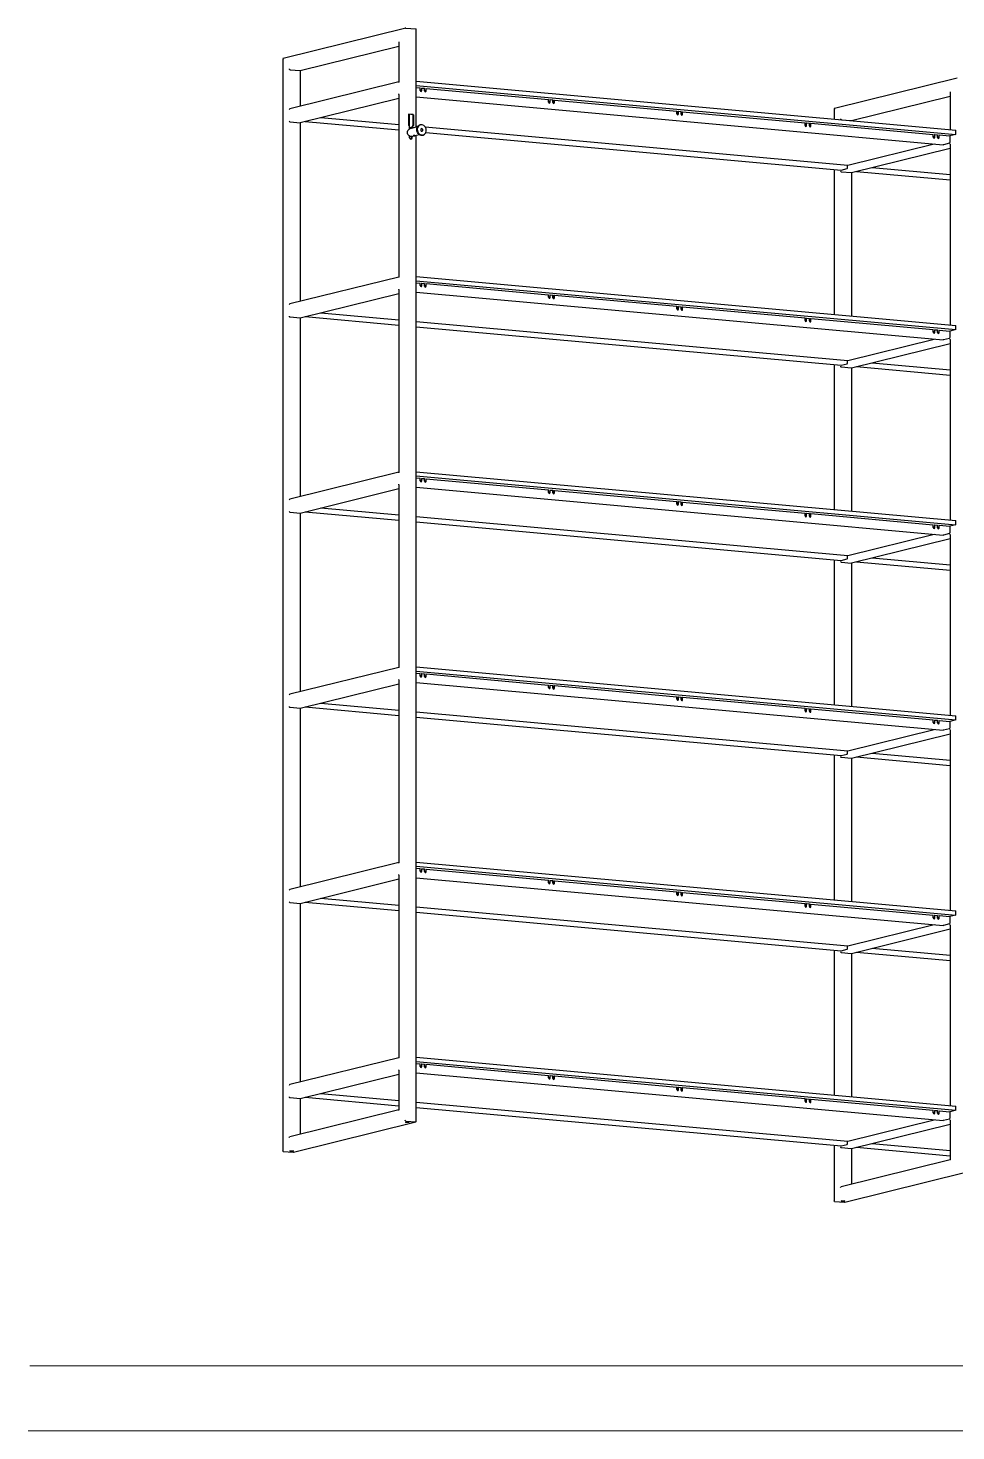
# Model space of a CAD drawing. Header units: inches. Extents: x 20 to 1275, y 6 to 408.
# Drawn here: x 875 to 963.2, y 10 to 143.3 of the extents above; entities that cross this region are included whole.
import ezdxf

# ---------------------------------------------------------------- set-up
doc = ezdxf.new("R2010")
doc.units = ezdxf.units.IN
doc.header["$LTSCALE"] = 12.7
doc.header["$MEASUREMENT"] = 0
for name, color, linetype, lineweight in [('BORDER_FRAME', 7, 'Continuous', 15), ('SKETCHED_GEOMETRY', 7, 'Continuous', 15), ('Visible', 7, 'Continuous', 25)]:
    doc.layers.add(name, color=color, linetype=linetype, lineweight=lineweight)

msp = doc.modelspace()

# ---------------------------------------------------------------- linework, layer by layer
at = {"layer": 'BORDER_FRAME'}
msp.add_line((1275, 10), (875, 10), dxfattribs=at)
at = {"layer": 'SKETCHED_GEOMETRY'}
msp.add_line((1275, 16.17802), (875.16999, 16.17802), dxfattribs=at)
at = {"layer": 'Visible'}
for p, q in [((910.892, 143.25111), (899.24134, 140.37141)), ((910.91156, 143.25284), (911.85251, 143.16757)), ((911.88867, 133.83434), (911.88867, 143.12222)), ((900.8626, 139.21217), (910.22797, 141.52701)), ((910.22797, 141.90224), (910.22797, 138.12298)), ((899.22163, 140.34622), (899.22163, 36.60027)), ((899.90521, 139.29647), (900.84617, 139.21121)), ((900.88232, 135.83332), (900.88232, 139.21704)), ((910.22797, 138.14329), (899.88566, 135.58697)), ((911.88867, 138.19436), (963.16379, 133.54793)), ((911.88867, 137.79887), (963.16379, 133.15244)), ((911.88867, 137.60642), (912.27435, 137.57147)), ((912.27435, 137.32428), (912.27435, 137.57147)), ((912.27435, 137.38339), (912.3852, 137.37335)), ((912.3852, 137.5483), (912.42404, 137.5579)), ((912.3852, 137.5483), (912.3852, 137.30112)), ((912.42404, 137.5579), (912.68067, 137.53465)), ((912.42404, 137.31072), (912.42404, 137.5579)), ((912.68067, 137.28746), (912.68067, 137.53465)), ((912.68067, 137.34657), (912.79152, 137.33653)), ((912.79152, 137.51148), (912.83037, 137.52108)), ((912.79152, 137.51148), (912.79152, 137.2643)), ((912.83037, 137.52108), (924.46399, 136.46687)), ((912.83037, 137.2739), (912.83037, 137.52108)), ((963.28608, 138.50328), (951.63542, 135.62358)), ((900.8626, 134.26848), (910.22797, 136.58332)), ((910.22797, 136.95855), (910.22797, 119.58415)), ((911.88867, 136.70758), (961.97869, 132.16854)), ((924.46399, 136.21969), (924.46399, 136.46687)), ((924.46399, 136.27879), (924.57484, 136.26875)), ((924.57484, 136.4437), (924.61369, 136.45331)), ((924.57484, 136.4437), (924.57484, 136.19652)), ((924.61369, 136.45331), (924.87031, 136.43005)), ((924.61369, 136.20612), (924.61369, 136.45331)), ((924.87031, 136.18287), (924.87031, 136.43005)), ((924.87031, 136.24197), (924.98116, 136.23193)), ((924.98116, 136.40688), (925.02001, 136.41649)), ((924.98116, 136.40688), (924.98116, 136.1597)), ((925.02001, 136.41649), (936.65363, 135.36227)), ((925.02001, 136.1693), (925.02001, 136.41649)), ((953.25668, 134.46434), (962.62205, 136.77918)), ((962.62205, 137.15441), (962.62205, 133.59702)), ((902.83292, 134.75548), (910.22797, 134.08536)), ((911.1468, 135.04972), (911.1468, 134.0465)), ((911.55704, 135.02414), (911.1493, 135.06109)), ((911.59589, 135.03374), (911.16818, 135.0725)), ((911.24393, 133.91519), (911.24393, 135.05251)), ((911.57843, 134.99748), (911.57843, 133.99427)), ((911.61727, 135.00709), (911.61727, 134.00387)), ((936.65363, 135.11509), (936.65363, 135.36227)), ((936.65363, 135.1742), (936.76448, 135.16415)), ((936.76448, 135.33911), (936.80333, 135.34871)), ((936.76448, 135.33911), (936.76448, 135.09192)), ((936.80333, 135.34871), (937.05995, 135.32545)), ((936.80333, 135.10152), (936.80333, 135.34871)), ((937.05995, 135.07827), (937.05995, 135.32545)), ((937.05995, 135.13738), (937.17081, 135.12733)), ((937.17081, 135.30229), (937.20965, 135.31189)), ((937.17081, 135.30229), (937.17081, 135.0551)), ((937.20965, 135.31189), (948.84328, 134.25768)), ((937.20965, 135.06471), (937.20965, 135.31189)), ((951.61571, 135.59839), (951.61571, 134.59439)), ((899.90521, 134.35278), (900.84617, 134.26752)), ((900.88232, 117.29449), (900.88232, 134.27335)), ((901.32985, 134.38397), (910.22797, 133.57764)), ((911.15306, 134.02846), (911.25815, 133.89746)), ((911.26442, 133.67844), (911.26442, 133.87941)), ((911.26442, 133.81474), (911.46081, 133.79694)), ((912.00461, 133.863), (911.29205, 133.68687)), ((911.46081, 133.72859), (911.46081, 133.8485)), ((911.57216, 133.97736), (911.46707, 133.86541)), ((911.49965, 133.73819), (911.49965, 133.8581)), ((911.61101, 133.98696), (911.50592, 133.87501)), ((911.61459, 133.77422), (911.5963, 133.76415)), ((911.88867, 133.93487), (912.04424, 133.92077)), ((912.29795, 134.06426), (912.24616, 134.05146)), ((912.75245, 133.8566), (952.89552, 130.21893)), ((912.80919, 133.34374), (952.26721, 129.76814)), ((948.84328, 134.01049), (948.84328, 134.25768)), ((948.84328, 134.0696), (948.95413, 134.05955)), ((948.95413, 134.23451), (948.99297, 134.24411)), ((948.95413, 134.23451), (948.95413, 133.98733)), ((948.99297, 133.99693), (948.99297, 134.24411)), ((948.99297, 134.24411), (949.2496, 134.22086)), ((949.2496, 133.97367), (949.2496, 134.22086)), ((949.2496, 134.03278), (949.36045, 134.02273)), ((949.36045, 134.19769), (949.39929, 134.20729)), ((949.36045, 134.19769), (949.36045, 133.95051)), ((949.39929, 134.20729), (961.03292, 133.15308)), ((949.39929, 133.96011), (949.39929, 134.20729)), ((952.29929, 134.54864), (953.24025, 134.46338)), ((953.2764, 134.4439), (953.2764, 134.46921)), ((963.16379, 133.15244), (963.16379, 133.54793)), ((911.26442, 132.83912), (911.26442, 132.98854)), ((911.26496, 132.82595), (911.46081, 132.8082)), ((911.26744, 132.80823), (911.45983, 132.79079)), ((911.46081, 132.8082), (911.46081, 132.95627)), ((911.47202, 132.95879), (911.70448, 133.01624)), ((911.49965, 132.8178), (911.49965, 132.96562)), ((911.5963, 133.03514), (911.61459, 133.02507)), ((911.64341, 133.03272), (911.64221, 133.02408)), ((911.64221, 133.02408), (911.6916, 133.01961)), ((911.69401, 133.03688), (911.64341, 133.03272)), ((911.6916, 133.03669), (911.6916, 133.01961)), ((911.6916, 133.01961), (911.74219, 133.02377)), ((911.74339, 133.03241), (911.69401, 133.03688)), ((911.73553, 133.03943), (911.74279, 133.03879)), ((911.74219, 133.03252), (911.74219, 133.02377)), ((911.74219, 133.02377), (911.74339, 133.03241)), ((911.77102, 133.02507), (911.7893, 133.03514)), ((911.79256, 133.03801), (912.18457, 133.13491)), ((911.88867, 39.37627), (911.88867, 133.06177)), ((912.48611, 133.08068), (912.5379, 133.09348)), ((952.89552, 130.21893), (961.10392, 132.2478)), ((961.03292, 132.9059), (961.03292, 133.15308)), ((961.03292, 132.965), (961.14377, 132.95496)), ((961.14377, 133.12991), (961.18262, 133.13952)), ((961.14377, 133.12991), (961.14377, 132.88273)), ((961.18262, 133.13952), (961.43924, 133.11626)), ((961.18262, 132.89233), (961.18262, 133.13952)), ((961.43924, 132.86908), (961.43924, 133.11626)), ((961.43924, 132.92818), (961.55009, 132.91814)), ((961.55009, 133.09309), (961.58894, 133.1027)), ((961.55009, 133.09309), (961.55009, 132.84591)), ((961.58894, 133.1027), (962.59405, 133.01161)), ((961.58894, 132.85551), (961.58894, 133.1027)), ((962.5552, 132.3099), (961.98546, 132.16907)), ((963.16379, 133.15244), (962.59405, 133.01161)), ((962.59405, 133.01161), (962.59405, 132.39365)), ((962.62205, 132.21072), (962.62205, 115.05819)), ((953.25668, 129.52065), (962.62205, 131.83549)), ((951.61571, 129.82718), (951.61571, 116.05556)), ((952.27398, 129.76868), (952.84372, 129.9095)), ((952.29929, 129.60496), (953.24025, 129.51969)), ((952.88257, 129.99326), (952.88257, 130.2201)), ((953.2764, 115.90508), (953.2764, 129.52552)), ((953.72393, 129.63614), (962.62205, 128.82981)), ((955.227, 130.00765), (962.62205, 129.33753)), ((910.22797, 119.60446), (899.88566, 117.04815)), ((911.88867, 119.65554), (963.16379, 115.0091)), ((911.88867, 119.26004), (963.16379, 114.61361)), ((911.88867, 119.06759), (912.27435, 119.03264)), ((912.27435, 118.78545), (912.27435, 119.03264)), ((912.27435, 118.84456), (912.3852, 118.83452)), ((912.3852, 119.00947), (912.42404, 119.01907)), ((912.3852, 119.00947), (912.3852, 118.76229)), ((912.42404, 119.01907), (912.68067, 118.99582)), ((912.42404, 118.77189), (912.42404, 119.01907)), ((912.68067, 118.74863), (912.68067, 118.99582)), ((912.68067, 118.80774), (912.79152, 118.7977)), ((912.79152, 118.97265), (912.83037, 118.98225)), ((912.79152, 118.97265), (912.79152, 118.72547)), ((912.83037, 118.98225), (924.46399, 117.92804)), ((912.83037, 118.73507), (912.83037, 118.98225)), ((900.8626, 115.72965), (910.22797, 118.04449)), ((910.22797, 118.41972), (910.22797, 101.04532)), ((911.88867, 118.16875), (961.97869, 113.62971)), ((924.46399, 117.68086), (924.46399, 117.92804)), ((924.46399, 117.73996), (924.57484, 117.72992)), ((924.57484, 117.90488), (924.61369, 117.91448)), ((924.57484, 117.90488), (924.57484, 117.65769)), ((924.61369, 117.91448), (924.87031, 117.89122)), ((924.61369, 117.66729), (924.61369, 117.91448)), ((924.87031, 117.64404), (924.87031, 117.89122)), ((924.87031, 117.70314), (924.98116, 117.6931)), ((924.98116, 117.86806), (925.02001, 117.87766)), ((924.98116, 117.86806), (924.98116, 117.62087)), ((925.02001, 117.87766), (936.65363, 116.82345)), ((925.02001, 117.63047), (925.02001, 117.87766)), ((902.83292, 116.21665), (910.22797, 115.54653)), ((936.65363, 116.57626), (936.65363, 116.82345)), ((936.65363, 116.63537), (936.76448, 116.62532)), ((936.76448, 116.80028), (936.80333, 116.80988)), ((936.76448, 116.80028), (936.76448, 116.55309)), ((936.80333, 116.80988), (937.05995, 116.78663)), ((936.80333, 116.5627), (936.80333, 116.80988)), ((937.05995, 116.53944), (937.05995, 116.78663)), ((937.05995, 116.59855), (937.17081, 116.5885)), ((937.17081, 116.76346), (937.20965, 116.77306)), ((937.17081, 116.76346), (937.17081, 116.51627)), ((937.20965, 116.77306), (948.84328, 115.71885)), ((937.20965, 116.52588), (937.20965, 116.77306)), ((899.90521, 115.81396), (900.84617, 115.72869)), ((900.88232, 98.75566), (900.88232, 115.73452)), ((901.32985, 115.84514), (910.22797, 115.03881)), ((911.88867, 115.39604), (952.89552, 111.6801)), ((911.88867, 114.88832), (952.26721, 111.22931)), ((948.84328, 115.47166), (948.84328, 115.71885)), ((948.84328, 115.53077), (948.95413, 115.52073)), ((948.95413, 115.69568), (948.99297, 115.70528)), ((948.95413, 115.69568), (948.95413, 115.4485)), ((948.99297, 115.4581), (948.99297, 115.70528)), ((948.99297, 115.70528), (949.2496, 115.68203)), ((949.2496, 115.43484), (949.2496, 115.68203)), ((949.2496, 115.49395), (949.36045, 115.48391)), ((949.36045, 115.65886), (949.39929, 115.66846)), ((949.36045, 115.65886), (949.36045, 115.41168)), ((949.39929, 115.66846), (961.03292, 114.61425)), ((949.39929, 115.42128), (949.39929, 115.66846)), ((961.03292, 114.36707), (961.03292, 114.61425)), ((961.14377, 114.59108), (961.18262, 114.60069)), ((961.18262, 114.60069), (961.43924, 114.57743)), ((961.18262, 114.3535), (961.18262, 114.60069)), ((963.16379, 114.61361), (962.59405, 114.47279)), ((963.16379, 114.61361), (963.16379, 115.0091)), ((952.89552, 111.6801), (961.10392, 113.70898)), ((953.25668, 110.98182), (962.62205, 113.29666)), ((961.03292, 114.42617), (961.14377, 114.41613)), ((961.14377, 114.59108), (961.14377, 114.3439)), ((961.43924, 114.33025), (961.43924, 114.57743)), ((961.43924, 114.38935), (961.55009, 114.37931)), ((961.55009, 114.55426), (961.58894, 114.56387)), ((961.55009, 114.55426), (961.55009, 114.30708)), ((961.58894, 114.56387), (962.59405, 114.47279)), ((961.58894, 114.31668), (961.58894, 114.56387)), ((962.5552, 113.77107), (961.98546, 113.63024)), ((962.59405, 114.47279), (962.59405, 113.85482)), ((962.62205, 113.67189), (962.62205, 96.51936)), ((951.61571, 111.28835), (951.61571, 97.51673)), ((952.27398, 111.22985), (952.84372, 111.37068)), ((952.29929, 111.06613), (953.24025, 110.98086)), ((952.88257, 111.45443), (952.88257, 111.68127)), ((953.2764, 97.36625), (953.2764, 110.98669)), ((953.72393, 111.09731), (962.62205, 110.29098)), ((955.227, 111.46882), (962.62205, 110.7987)), ((910.22797, 101.06563), (899.88566, 98.50932)), ((911.88867, 101.11671), (963.16379, 96.47027)), ((911.88867, 100.72121), (963.16379, 96.07478)), ((911.88867, 100.52876), (912.27435, 100.49381)), ((912.27435, 100.24663), (912.27435, 100.49381)), ((912.27435, 100.30573), (912.3852, 100.29569)), ((912.3852, 100.47064), (912.42404, 100.48024)), ((912.3852, 100.47064), (912.3852, 100.22346)), ((912.42404, 100.48024), (912.68067, 100.45699)), ((912.42404, 100.23306), (912.42404, 100.48024)), ((912.68067, 100.20981), (912.68067, 100.45699)), ((912.68067, 100.26891), (912.79152, 100.25887)), ((912.79152, 100.43382), (912.83037, 100.44342)), ((912.79152, 100.43382), (912.79152, 100.18664)), ((912.83037, 100.44342), (924.46399, 99.38921)), ((912.83037, 100.19624), (912.83037, 100.44342)), ((900.8626, 97.19082), (910.22797, 99.50566)), ((910.22797, 99.88089), (910.22797, 82.50649)), ((911.88867, 99.62992), (961.97869, 95.09088)), ((924.46399, 99.14203), (924.46399, 99.38921)), ((924.46399, 99.20114), (924.57484, 99.19109)), ((924.57484, 99.36605), (924.61369, 99.37565)), ((924.57484, 99.36605), (924.57484, 99.11886)), ((924.61369, 99.37565), (924.87031, 99.35239)), ((924.61369, 99.12846), (924.61369, 99.37565)), ((924.87031, 99.10521), (924.87031, 99.35239)), ((924.87031, 99.16432), (924.98116, 99.15427)), ((924.98116, 99.32923), (925.02001, 99.33883)), ((924.98116, 99.32923), (924.98116, 99.08204)), ((925.02001, 99.33883), (936.65363, 98.28462)), ((925.02001, 99.09164), (925.02001, 99.33883)), ((901.32985, 97.30631), (910.22797, 96.49998)), ((902.83292, 97.67782), (910.22797, 97.0077)), ((936.65363, 98.03743), (936.65363, 98.28462)), ((936.65363, 98.09654), (936.76448, 98.08649)), ((936.76448, 98.26145), (936.80333, 98.27105)), ((936.76448, 98.26145), (936.76448, 98.01426)), ((936.80333, 98.27105), (937.05995, 98.2478)), ((936.80333, 98.02387), (936.80333, 98.27105)), ((937.05995, 98.00061), (937.05995, 98.2478)), ((937.05995, 98.05972), (937.17081, 98.04967)), ((937.17081, 98.22463), (937.20965, 98.23423)), ((937.17081, 98.22463), (937.17081, 97.97744)), ((937.20965, 98.23423), (948.84328, 97.18002)), ((937.20965, 97.98705), (937.20965, 98.23423)), ((899.90521, 97.27513), (900.84617, 97.18986)), ((900.88232, 80.21683), (900.88232, 97.19569)), ((911.88867, 96.85721), (952.89552, 93.14127)), ((911.88867, 96.34949), (952.26721, 92.69048)), ((948.84328, 96.93283), (948.84328, 97.18002)), ((948.84328, 96.99194), (948.95413, 96.9819)), ((948.95413, 97.15685), (948.99297, 97.16645)), ((948.95413, 97.15685), (948.95413, 96.90967)), ((948.99297, 96.91927), (948.99297, 97.16645)), ((948.99297, 97.16645), (949.2496, 97.1432)), ((949.2496, 96.89601), (949.2496, 97.1432)), ((949.2496, 96.95512), (949.36045, 96.94508)), ((949.36045, 97.12003), (949.39929, 97.12963)), ((949.36045, 97.12003), (949.36045, 96.87285)), ((949.39929, 97.12963), (961.03292, 96.07542)), ((949.39929, 96.88245), (949.39929, 97.12963)), ((961.03292, 95.82824), (961.03292, 96.07542)), ((961.14377, 96.05225), (961.18262, 96.06186)), ((961.14377, 96.05225), (961.14377, 95.80507)), ((961.18262, 96.06186), (961.43924, 96.0386)), ((961.18262, 95.81467), (961.18262, 96.06186)), ((961.43924, 95.79142), (961.43924, 96.0386)), ((961.55009, 96.01544), (961.58894, 96.02504)), ((961.55009, 96.01544), (961.55009, 95.76825)), ((961.58894, 96.02504), (962.59405, 95.93396)), ((961.58894, 95.77785), (961.58894, 96.02504)), ((963.16379, 96.07478), (962.59405, 95.93396)), ((963.16379, 96.07478), (963.16379, 96.47027)), ((952.89552, 93.14127), (961.10392, 95.17015)), ((953.25668, 92.44299), (962.62205, 94.75783)), ((961.03292, 95.88734), (961.14377, 95.8773)), ((961.43924, 95.85052), (961.55009, 95.84048)), ((962.5552, 95.23224), (961.98546, 95.09141)), ((962.59405, 95.93396), (962.59405, 95.31599)), ((962.62205, 95.13306), (962.62205, 77.98054)), ((951.61571, 92.74952), (951.61571, 78.9779)), ((952.27398, 92.69102), (952.84372, 92.83185)), ((952.29929, 92.5273), (953.24025, 92.44203)), ((952.88257, 92.9156), (952.88257, 93.14244)), ((953.2764, 78.82742), (953.2764, 92.44786)), ((953.72393, 92.55848), (962.62205, 91.75215)), ((955.227, 92.93), (962.62205, 92.25987)), ((910.22797, 82.5268), (899.88566, 79.97049)), ((910.22797, 81.34206), (910.22797, 63.96766)), ((911.88867, 82.57788), (963.16379, 77.93144)), ((911.88867, 82.18238), (963.16379, 77.53595)), ((911.88867, 81.98993), (912.27435, 81.95498)), ((912.27435, 81.7078), (912.27435, 81.95498)), ((912.27435, 81.7669), (912.3852, 81.75686)), ((912.3852, 81.93181), (912.42404, 81.94141)), ((912.3852, 81.93181), (912.3852, 81.68463)), ((912.42404, 81.94141), (912.68067, 81.91816)), ((912.42404, 81.69423), (912.42404, 81.94141)), ((912.68067, 81.67098), (912.68067, 81.91816)), ((912.68067, 81.73008), (912.79152, 81.72004)), ((912.79152, 81.89499), (912.83037, 81.9046)), ((912.79152, 81.89499), (912.79152, 81.64781)), ((912.83037, 81.9046), (924.46399, 80.85038)), ((912.83037, 81.65741), (912.83037, 81.9046)), ((900.8626, 78.65199), (910.22797, 80.96683)), ((911.88867, 81.09109), (961.97869, 76.55205)), ((924.46399, 80.6032), (924.46399, 80.85038)), ((924.46399, 80.66231), (924.57484, 80.65226)), ((924.57484, 80.82722), (924.61369, 80.83682)), ((924.57484, 80.82722), (924.57484, 80.58003)), ((924.61369, 80.83682), (924.87031, 80.81356)), ((924.61369, 80.58963), (924.61369, 80.83682)), ((924.87031, 80.56638), (924.87031, 80.81356)), ((924.87031, 80.62549), (924.98116, 80.61544)), ((924.98116, 80.7904), (925.02001, 80.8)), ((924.98116, 80.7904), (924.98116, 80.54321)), ((925.02001, 80.8), (936.65363, 79.74579)), ((925.02001, 80.55281), (925.02001, 80.8)), ((899.90521, 78.7363), (900.84617, 78.65103)), ((900.88232, 61.678), (900.88232, 78.65686)), ((901.32985, 78.76748), (910.22797, 77.96115)), ((902.83292, 79.139), (910.22797, 78.46887)), ((936.65363, 79.4986), (936.65363, 79.74579)), ((936.65363, 79.55771), (936.76448, 79.54766)), ((936.76448, 79.72262), (936.80333, 79.73222)), ((936.76448, 79.72262), (936.76448, 79.47544)), ((936.80333, 79.73222), (937.05995, 79.70897)), ((936.80333, 79.48504), (936.80333, 79.73222)), ((937.05995, 79.46178), (937.05995, 79.70897)), ((937.05995, 79.52089), (937.17081, 79.51084)), ((937.17081, 79.6858), (937.20965, 79.6954)), ((937.17081, 79.6858), (937.17081, 79.43862)), ((937.20965, 79.6954), (948.84328, 78.64119)), ((937.20965, 79.44822), (937.20965, 79.6954)), ((948.84328, 78.394), (948.84328, 78.64119)), ((948.95413, 78.61802), (948.99297, 78.62762)), ((948.99297, 78.38044), (948.99297, 78.62762)), ((948.99297, 78.62762), (949.2496, 78.60437)), ((911.88867, 78.31838), (952.89552, 74.60244)), ((911.88867, 77.81066), (952.26721, 74.15165)), ((948.84328, 78.45311), (948.95413, 78.44307)), ((948.95413, 78.61802), (948.95413, 78.37084)), ((949.2496, 78.35719), (949.2496, 78.60437)), ((949.2496, 78.41629), (949.36045, 78.40625)), ((949.36045, 78.5812), (949.39929, 78.5908)), ((949.36045, 78.5812), (949.36045, 78.33402)), ((949.39929, 78.5908), (961.03292, 77.53659)), ((949.39929, 78.34362), (949.39929, 78.5908)), ((961.03292, 77.28941), (961.03292, 77.53659)), ((961.03292, 77.34851), (961.14377, 77.33847)), ((961.14377, 77.51343), (961.18262, 77.52303)), ((961.14377, 77.51343), (961.14377, 77.26624)), ((961.18262, 77.52303), (961.43924, 77.49977)), ((961.18262, 77.27584), (961.18262, 77.52303)), ((961.43924, 77.25259), (961.43924, 77.49977)), ((961.43924, 77.31169), (961.55009, 77.30165)), ((961.55009, 77.47661), (961.58894, 77.48621)), ((961.55009, 77.47661), (961.55009, 77.22942)), ((961.58894, 77.48621), (962.59405, 77.39513)), ((961.58894, 77.23902), (961.58894, 77.48621)), ((963.16379, 77.53595), (962.59405, 77.39513)), ((962.59405, 77.39513), (962.59405, 76.77717)), ((963.16379, 77.53595), (963.16379, 77.93144)), ((952.89552, 74.60244), (961.10392, 76.63132)), ((953.25668, 73.90416), (962.62205, 76.219)), ((962.5552, 76.69341), (961.98546, 76.55259)), ((962.62205, 76.59423), (962.62205, 59.44171)), ((951.61571, 74.21069), (951.61571, 60.43908)), ((952.27398, 74.15219), (952.84372, 74.29302)), ((952.29929, 73.98847), (953.24025, 73.9032)), ((952.88257, 74.37677), (952.88257, 74.60361)), ((953.2764, 60.28859), (953.2764, 73.90903)), ((953.72393, 74.01965), (962.62205, 73.21332)), ((955.227, 74.39117), (962.62205, 73.72104)), ((910.22797, 63.98797), (899.88566, 61.43166)), ((911.88867, 64.03905), (963.16379, 59.39262)), ((910.22797, 62.80323), (910.22797, 45.42883)), ((911.88867, 63.64355), (963.16379, 58.99712)), ((911.88867, 63.4511), (912.27435, 63.41615)), ((912.27435, 63.16897), (912.27435, 63.41615)), ((912.27435, 63.22807), (912.3852, 63.21803)), ((912.3852, 63.39298), (912.42404, 63.40259)), ((912.3852, 63.39298), (912.3852, 63.1458)), ((912.42404, 63.40259), (912.68067, 63.37933)), ((912.42404, 63.1554), (912.42404, 63.40259)), ((912.68067, 63.13215), (912.68067, 63.37933)), ((912.68067, 63.19125), (912.79152, 63.18121)), ((912.79152, 63.35616), (912.83037, 63.36577)), ((912.79152, 63.35616), (912.79152, 63.10898)), ((912.83037, 63.36577), (924.46399, 62.31155)), ((912.83037, 63.11858), (912.83037, 63.36577)), ((900.8626, 60.11316), (910.22797, 62.428)), ((911.88867, 62.55226), (961.97869, 58.01322)), ((924.46399, 62.06437), (924.46399, 62.31155)), ((924.46399, 62.12348), (924.57484, 62.11343)), ((924.57484, 62.28839), (924.61369, 62.29799)), ((924.57484, 62.28839), (924.57484, 62.0412)), ((924.61369, 62.29799), (924.87031, 62.27473)), ((924.61369, 62.0508), (924.61369, 62.29799)), ((924.87031, 62.02755), (924.87031, 62.27473)), ((924.87031, 62.08666), (924.98116, 62.07661)), ((924.98116, 62.25157), (925.02001, 62.26117)), ((924.98116, 62.25157), (924.98116, 62.00438)), ((925.02001, 62.26117), (936.65363, 61.20696)), ((925.02001, 62.01398), (925.02001, 62.26117)), ((899.90521, 60.19747), (900.84617, 60.1122)), ((900.88232, 43.13917), (900.88232, 60.11803)), ((901.32985, 60.22865), (910.22797, 59.42232)), ((902.83292, 60.60017), (910.22797, 59.93004)), ((936.65363, 60.95977), (936.65363, 61.20696)), ((936.65363, 61.01888), (936.76448, 61.00883)), ((936.76448, 61.18379), (936.80333, 61.19339)), ((936.76448, 61.18379), (936.76448, 60.93661)), ((936.80333, 61.19339), (937.05995, 61.17014)), ((936.80333, 60.94621), (936.80333, 61.19339)), ((937.05995, 60.92295), (937.05995, 61.17014)), ((937.05995, 60.98206), (937.17081, 60.97201)), ((937.17081, 61.14697), (937.20965, 61.15657)), ((937.17081, 61.14697), (937.17081, 60.89979)), ((937.20965, 61.15657), (948.84328, 60.10236)), ((937.20965, 60.90939), (937.20965, 61.15657)), ((948.84328, 59.85518), (948.84328, 60.10236)), ((948.95413, 60.07919), (948.99297, 60.08879)), ((948.95413, 60.07919), (948.95413, 59.83201)), ((948.99297, 59.84161), (948.99297, 60.08879)), ((948.99297, 60.08879), (949.2496, 60.06554)), ((949.2496, 59.81836), (949.2496, 60.06554)), ((949.36045, 60.04237), (949.39929, 60.05197)), ((949.36045, 60.04237), (949.36045, 59.79519)), ((949.39929, 60.05197), (961.03292, 58.99776)), ((949.39929, 59.80479), (949.39929, 60.05197)), ((911.88867, 59.77956), (952.89552, 56.06361)), ((911.88867, 59.27183), (952.26721, 55.61283)), ((948.84328, 59.91428), (948.95413, 59.90424)), ((949.2496, 59.87746), (949.36045, 59.86742)), ((961.03292, 58.75058), (961.03292, 58.99776)), ((961.03292, 58.80969), (961.14377, 58.79964)), ((961.14377, 58.9746), (961.18262, 58.9842)), ((961.14377, 58.9746), (961.14377, 58.72741)), ((961.18262, 58.9842), (961.43924, 58.96094)), ((961.18262, 58.73701), (961.18262, 58.9842)), ((961.43924, 58.71376), (961.43924, 58.96094)), ((961.43924, 58.77287), (961.55009, 58.76282)), ((961.55009, 58.93778), (961.58894, 58.94738)), ((961.55009, 58.93778), (961.55009, 58.69059)), ((961.58894, 58.94738), (962.59405, 58.8563)), ((961.58894, 58.70019), (961.58894, 58.94738)), ((963.16379, 58.99712), (962.59405, 58.8563)), ((962.59405, 58.8563), (962.59405, 58.23834)), ((963.16379, 58.99712), (963.16379, 59.39262)), ((952.89552, 56.06361), (961.10392, 58.09249)), ((953.25668, 55.36533), (962.62205, 57.68017)), ((962.5552, 58.15458), (961.98546, 58.01376)), ((962.62205, 58.0554), (962.62205, 40.90288)), ((952.88257, 55.83794), (952.88257, 56.06478)), ((951.61571, 55.67186), (951.61571, 41.90025)), ((952.27398, 55.61336), (952.84372, 55.75419)), ((952.29929, 55.44964), (953.24025, 55.36437)), ((953.2764, 41.74976), (953.2764, 55.37021)), ((953.72393, 55.48082), (962.62205, 54.67449)), ((955.227, 55.85234), (962.62205, 55.18221)), ((910.22797, 45.44914), (899.88566, 42.89283)), ((911.88867, 45.50022), (963.16379, 40.85379)), ((910.22797, 44.2644), (910.22797, 40.48514)), ((911.88867, 45.10472), (963.16379, 40.45829)), ((911.88867, 44.91227), (912.27435, 44.87732)), ((911.88867, 44.01343), (961.97869, 39.47439)), ((912.27435, 44.63014), (912.27435, 44.87732)), ((912.27435, 44.68924), (912.3852, 44.6792)), ((912.3852, 44.85415), (912.42404, 44.86376)), ((912.3852, 44.85415), (912.3852, 44.60697)), ((912.42404, 44.86376), (912.68067, 44.8405)), ((912.42404, 44.61657), (912.42404, 44.86376)), ((912.68067, 44.59332), (912.68067, 44.8405)), ((912.68067, 44.65242), (912.79152, 44.64238)), ((912.79152, 44.81733), (912.83037, 44.82694)), ((912.79152, 44.81733), (912.79152, 44.57015)), ((912.83037, 44.82694), (924.46399, 43.77272)), ((912.83037, 44.57975), (912.83037, 44.82694)), ((900.8626, 41.57433), (910.22797, 43.88917)), ((924.46399, 43.52554), (924.46399, 43.77272)), ((924.46399, 43.58465), (924.57484, 43.5746)), ((924.57484, 43.74956), (924.61369, 43.75916)), ((924.57484, 43.74956), (924.57484, 43.50237)), ((924.61369, 43.75916), (924.87031, 43.7359)), ((924.61369, 43.51197), (924.61369, 43.75916)), ((924.87031, 43.48872), (924.87031, 43.7359)), ((924.87031, 43.54783), (924.98116, 43.53778)), ((924.98116, 43.71274), (925.02001, 43.72234)), ((924.98116, 43.71274), (924.98116, 43.46555)), ((925.02001, 43.72234), (936.65363, 42.66813)), ((925.02001, 43.47515), (925.02001, 43.72234)), ((936.65363, 42.42094), (936.65363, 42.66813)), ((936.76448, 42.64496), (936.80333, 42.65456)), ((936.76448, 42.64496), (936.76448, 42.39778)), ((936.80333, 42.65456), (937.05995, 42.63131)), ((936.80333, 42.40738), (936.80333, 42.65456)), ((899.90521, 41.65864), (900.84617, 41.57337)), ((900.88232, 38.19549), (900.88232, 41.57921)), ((901.32985, 41.68982), (910.22797, 40.88349)), ((902.83292, 42.06134), (910.22797, 41.39121)), ((936.65363, 42.48005), (936.76448, 42.47)), ((937.05995, 42.38412), (937.05995, 42.63131)), ((937.05995, 42.44323), (937.17081, 42.43318)), ((937.17081, 42.60814), (937.20965, 42.61774)), ((937.17081, 42.60814), (937.17081, 42.36096)), ((937.20965, 42.61774), (948.84328, 41.56353)), ((937.20965, 42.37056), (937.20965, 42.61774)), ((948.84328, 41.31635), (948.84328, 41.56353)), ((948.84328, 41.37545), (948.95413, 41.36541)), ((948.95413, 41.54036), (948.99297, 41.54997)), ((948.95413, 41.54036), (948.95413, 41.29318)), ((948.99297, 41.30278), (948.99297, 41.54997)), ((948.99297, 41.54997), (949.2496, 41.52671)), ((949.2496, 41.27953), (949.2496, 41.52671)), ((949.2496, 41.33863), (949.36045, 41.32859)), ((949.36045, 41.50354), (949.39929, 41.51315)), ((949.36045, 41.50354), (949.36045, 41.25636)), ((949.39929, 41.51315), (961.03292, 40.45893)), ((949.39929, 41.26596), (949.39929, 41.51315)), ((910.22797, 40.50546), (899.88566, 37.94914)), ((911.88867, 41.24073), (952.89552, 37.52478)), ((911.88867, 40.73301), (952.26721, 37.074)), ((961.03292, 40.21175), (961.03292, 40.45893)), ((961.03292, 40.27086), (961.14377, 40.26081)), ((961.14377, 40.43577), (961.18262, 40.44537)), ((961.14377, 40.43577), (961.14377, 40.18858)), ((961.18262, 40.44537), (961.43924, 40.42211)), ((961.18262, 40.19818), (961.18262, 40.44537)), ((961.43924, 40.17493), (961.43924, 40.42211)), ((961.43924, 40.23404), (961.55009, 40.22399)), ((961.55009, 40.39895), (961.58894, 40.40855)), ((961.55009, 40.39895), (961.55009, 40.15176)), ((961.58894, 40.40855), (962.59405, 40.31747)), ((961.58894, 40.16136), (961.58894, 40.40855)), ((963.16379, 40.45829), (962.59405, 40.31747)), ((962.59405, 40.31747), (962.59405, 39.69951)), ((963.16379, 40.45829), (963.16379, 40.85379)), ((900.21829, 36.47139), (911.86895, 39.35109)), ((910.91156, 39.43539), (911.85251, 39.35013)), ((952.89552, 37.52478), (961.10392, 39.55366)), ((953.25668, 36.8265), (962.62205, 39.14135)), ((962.5552, 39.61575), (961.98546, 39.47493)), ((962.62205, 39.51658), (962.62205, 35.73732)), ((952.88257, 37.29911), (952.88257, 37.52595)), ((955.227, 37.31351), (962.62205, 36.64339)), ((899.25778, 36.55492), (900.19874, 36.46966)), ((951.61571, 37.13303), (951.61571, 31.85244)), ((952.27398, 37.07453), (952.84372, 37.21536)), ((952.29929, 36.91081), (953.24025, 36.82554)), ((953.2764, 33.44766), (953.2764, 36.83138)), ((953.72393, 36.94199), (962.62205, 36.13566)), ((962.62205, 35.75763), (952.27974, 33.20131)), ((952.61237, 31.72356), (964.26303, 34.60326)), ((951.65186, 31.80709), (952.59282, 31.72183))]:
    msp.add_line(p, q, dxfattribs=at)
for centre, major_axis, ratio, start_param, end_param in [((910.87271, 143.16908), (0.05946, 0.07595), 0.601800076, 6.654198491, 8.224994817), ((911.81367, 143.08382), (0.05946, 0.07595), 0.601800076, 5.62784974, 6.654198491), ((910.30297, 141.94065), (0.05946, 0.07595), 0.601800076, 8.224994817, 8.769442393), ((899.29663, 140.30781), (0.0699, -0.05472), 0.496893182, 9.053764777, 10.34023872), ((899.86637, 139.36103), (0.0699, -0.05472), 0.496893182, 10.34023872, 11.911035047), ((900.80732, 139.27576), (0.0699, -0.05472), 0.496893182, 5.62784974, 5.912172124), ((912.3492, 137.3175), (-0.021, 0.08494), 0.845779511, 1.286473943, 4.428066596), ((912.75552, 137.28068), (-0.021, 0.08494), 0.845779511, 1.286473943, 4.428066596), ((924.53884, 136.2129), (-0.021, 0.08494), 0.845779511, 1.286473943, 4.428066596), ((924.94516, 136.17608), (-0.021, 0.08494), 0.845779511, 1.286473943, 4.428066596), ((962.69705, 137.19282), (0.05946, 0.07595), 0.601800076, 8.224994817, 8.769442393), ((899.86637, 135.50495), (0.05946, 0.07595), 0.601800076, 6.938520875, 8.224994817), ((911.16818, 135.04778), (-0.006, 0.02427), 0.845779511, 5.998862923, 7.56965925), ((911.55704, 134.99942), (-0.006, 0.02427), 0.845779511, 4.428066596, 5.998862923), ((911.59589, 135.00902), (-0.006, 0.02427), 0.845779511, 4.428066596, 5.998862923), ((936.72848, 135.10831), (-0.021, 0.08494), 0.845779511, 1.286473943, 4.428066596), ((937.1348, 135.07149), (-0.021, 0.08494), 0.845779511, 1.286473943, 4.428066596), ((951.69071, 135.55999), (0.0699, -0.05472), 0.496893182, 9.053764777, 10.34023872), ((952.26045, 134.6132), (0.0699, -0.05472), 0.496893182, 10.34023872, 11.911035047), ((899.86637, 134.41734), (0.0699, -0.05472), 0.496893182, 10.34023872, 11.911035047), ((900.80732, 134.33207), (0.0699, -0.05472), 0.496893182, 11.911035047, 12.195357431), ((911.16818, 134.04456), (-0.006, 0.02427), 0.845779511, 1.286473943, 2.071872106), ((911.24303, 133.88135), (-0.006, 0.02427), 0.845779511, 4.428066596, 5.21346476), ((911.48219, 133.84656), (-0.006, 0.02427), 0.845779511, 0.501075779, 1.286473943), ((911.52104, 133.85616), (-0.006, 0.02427), 0.845779511, 0.501075779, 1.286473943), ((911.55704, 133.9962), (-0.006, 0.02427), 0.845779511, 3.642668433, 4.428066596), ((911.6928, 133.76023), (0.1, 0), 0.149659681, 2.12255922, 3.071730935), ((911.59589, 134.00581), (-0.006, 0.02427), 0.845779511, 3.642668433, 4.428066596), ((911.6928, 133.77104), (0.08105, 0), 0.149659681, 1.715056555, 2.876321598), ((948.91812, 134.00371), (-0.021, 0.08494), 0.845779511, 1.286473943, 4.428066596), ((949.32445, 133.96689), (-0.021, 0.08494), 0.845779511, 1.286473943, 4.428066596), ((953.2014, 134.52793), (0.0699, -0.05472), 0.496893182, 5.62784974, 5.912172124), ((911.38203, 132.82846), (-0.03299, 0.13348), 0.845779511, 1.286473943, 4.428066596), ((911.34319, 132.81886), (-0.03299, 0.13348), 0.845779511, 3.314494002, 4.428066596), ((961.10777, 132.89911), (-0.021, 0.08494), 0.845779511, 1.286473943, 4.428066596), ((961.51409, 132.86229), (-0.021, 0.08494), 0.845779511, 1.286473943, 4.428066596), ((952.26045, 129.66951), (0.0699, -0.05472), 0.496893182, 10.34023872, 11.911035047), ((952.27398, 129.84284), (-0.00677, -0.07469), 0.512112292, 0, 0.175135943), ((952.84372, 129.98366), (-0.00677, -0.07469), 0.512112292, 0.175135943, 1.74593227), ((953.2014, 129.58424), (0.0699, -0.05472), 0.496893182, 11.911035047, 12.195357431), ((912.3492, 118.77867), (-0.021, 0.08494), 0.845779511, 1.286473943, 4.428066596), ((912.75552, 118.74185), (-0.021, 0.08494), 0.845779511, 1.286473943, 4.428066596), ((924.53884, 117.67408), (-0.021, 0.08494), 0.845779511, 1.286473943, 4.428066596), ((924.94516, 117.63726), (-0.021, 0.08494), 0.845779511, 1.286473943, 4.428066596), ((899.86637, 116.96612), (0.05946, 0.07595), 0.601800076, 6.938520875, 8.224994817), ((936.72848, 116.56948), (-0.021, 0.08494), 0.845779511, 1.286473943, 4.428066596), ((937.1348, 116.53266), (-0.021, 0.08494), 0.845779511, 1.286473943, 4.428066596), ((899.86637, 115.87851), (0.0699, -0.05472), 0.496893182, 10.34023872, 11.911035047), ((900.80732, 115.79324), (0.0699, -0.05472), 0.496893182, 5.62784974, 5.912172124), ((948.91812, 115.46488), (-0.021, 0.08494), 0.845779511, 1.286473943, 4.428066596), ((949.32445, 115.42806), (-0.021, 0.08494), 0.845779511, 1.286473943, 4.428066596), ((961.10777, 114.36028), (-0.021, 0.08494), 0.845779511, 1.286473943, 4.428066596), ((961.51409, 114.32346), (-0.021, 0.08494), 0.845779511, 1.286473943, 4.428066596), ((952.26045, 111.13068), (0.0699, -0.05472), 0.496893182, 10.34023872, 11.911035047), ((952.27398, 111.30401), (-0.00677, -0.07469), 0.512112292, 0, 0.175135943), ((952.84372, 111.44483), (-0.00677, -0.07469), 0.512112292, 0.175135943, 1.74593227), ((953.2014, 111.04541), (0.0699, -0.05472), 0.496893182, 5.62784974, 5.912172124), ((912.3492, 100.23984), (-0.021, 0.08494), 0.845779511, 1.286473943, 4.428066596), ((912.75552, 100.20302), (-0.021, 0.08494), 0.845779511, 1.286473943, 4.428066596), ((924.53884, 99.13525), (-0.021, 0.08494), 0.845779511, 1.286473943, 4.428066596), ((924.94516, 99.09843), (-0.021, 0.08494), 0.845779511, 1.286473943, 4.428066596), ((899.86637, 98.42729), (0.05946, 0.07595), 0.601800076, 6.938520875, 8.224994817), ((899.86637, 97.33968), (0.0699, -0.05472), 0.496893182, 10.34023872, 11.911035047), ((936.72848, 98.03065), (-0.021, 0.08494), 0.845779511, 1.286473943, 4.428066596), ((937.1348, 97.99383), (-0.021, 0.08494), 0.845779511, 1.286473943, 4.428066596), ((900.80732, 97.25441), (0.0699, -0.05472), 0.496893182, 5.62784974, 5.912172124), ((948.91812, 96.92605), (-0.021, 0.08494), 0.845779511, 1.286473943, 4.428066596), ((949.32445, 96.88923), (-0.021, 0.08494), 0.845779511, 1.286473943, 4.428066596), ((961.10777, 95.82145), (-0.021, 0.08494), 0.845779511, 1.286473943, 4.428066596), ((961.51409, 95.78463), (-0.021, 0.08494), 0.845779511, 1.286473943, 4.428066596), ((952.26045, 92.59185), (0.0699, -0.05472), 0.496893182, 10.34023872, 11.911035047), ((952.27398, 92.76518), (-0.00677, -0.07469), 0.512112292, 0, 0.175135943), ((952.84372, 92.906), (-0.00677, -0.07469), 0.512112292, 0.175135943, 1.74593227), ((953.2014, 92.50658), (0.0699, -0.05472), 0.496893182, 5.62784974, 5.912172124), ((912.3492, 81.70101), (-0.021, 0.08494), 0.845779511, 1.286473943, 4.428066596), ((912.75552, 81.66419), (-0.021, 0.08494), 0.845779511, 1.286473943, 4.428066596), ((899.86637, 79.88846), (0.05946, 0.07595), 0.601800076, 6.938520875, 8.224994817), ((924.53884, 80.59642), (-0.021, 0.08494), 0.845779511, 1.286473943, 4.428066596), ((924.94516, 80.5596), (-0.021, 0.08494), 0.845779511, 1.286473943, 4.428066596), ((899.86637, 78.80085), (0.0699, -0.05472), 0.496893182, 10.34023872, 11.911035047), ((900.80732, 78.71558), (0.0699, -0.05472), 0.496893182, 5.62784974, 5.912172124), ((936.72848, 79.49182), (-0.021, 0.08494), 0.845779511, 1.286473943, 4.428066596), ((937.1348, 79.455), (-0.021, 0.08494), 0.845779511, 1.286473943, 4.428066596), ((948.91812, 78.38722), (-0.021, 0.08494), 0.845779511, 1.286473943, 4.428066596), ((949.32445, 78.3504), (-0.021, 0.08494), 0.845779511, 1.286473943, 4.428066596), ((961.10777, 77.28263), (-0.021, 0.08494), 0.845779511, 1.286473943, 4.428066596), ((961.51409, 77.24581), (-0.021, 0.08494), 0.845779511, 1.286473943, 4.428066596), ((952.26045, 74.05302), (0.0699, -0.05472), 0.496893182, 10.34023872, 11.911035047), ((952.27398, 74.22635), (-0.00677, -0.07469), 0.512112292, 0, 0.175135943), ((952.84372, 74.36717), (-0.00677, -0.07469), 0.512112292, 0.175135943, 1.74593227), ((953.2014, 73.96775), (0.0699, -0.05472), 0.496893182, 5.62784974, 5.912172124), ((912.3492, 63.16218), (-0.021, 0.08494), 0.845779511, 1.286473943, 4.428066596), ((912.75552, 63.12536), (-0.021, 0.08494), 0.845779511, 1.286473943, 4.428066596), ((899.86637, 61.34963), (0.05946, 0.07595), 0.601800076, 6.938520875, 8.224994817), ((924.53884, 62.05759), (-0.021, 0.08494), 0.845779511, 1.286473943, 4.428066596), ((924.94516, 62.02077), (-0.021, 0.08494), 0.845779511, 1.286473943, 4.428066596), ((899.86637, 60.26202), (0.0699, -0.05472), 0.496893182, 10.34023872, 11.911035047), ((900.80732, 60.17675), (0.0699, -0.05472), 0.496893182, 11.911035047, 12.195357431), ((936.72848, 60.95299), (-0.021, 0.08494), 0.845779511, 1.286473943, 4.428066596), ((937.1348, 60.91617), (-0.021, 0.08494), 0.845779511, 1.286473943, 4.428066596), ((948.91812, 59.84839), (-0.021, 0.08494), 0.845779511, 1.286473943, 4.428066596), ((949.32445, 59.81157), (-0.021, 0.08494), 0.845779511, 1.286473943, 4.428066596), ((961.10777, 58.7438), (-0.021, 0.08494), 0.845779511, 1.286473943, 4.428066596), ((961.51409, 58.70698), (-0.021, 0.08494), 0.845779511, 1.286473943, 4.428066596), ((952.26045, 55.51419), (0.0699, -0.05472), 0.496893182, 10.34023872, 11.911035047), ((952.27398, 55.68752), (-0.00677, -0.07469), 0.512112292, 0, 0.175135943), ((952.84372, 55.82834), (-0.00677, -0.07469), 0.512112292, 0.175135943, 1.74593227), ((953.2014, 55.42892), (0.0699, -0.05472), 0.496893182, 5.62784974, 5.912172124), ((912.3492, 44.62335), (-0.021, 0.08494), 0.845779511, 1.286473943, 4.428066596), ((912.75552, 44.58653), (-0.021, 0.08494), 0.845779511, 1.286473943, 4.428066596), ((899.86637, 42.8108), (0.05946, 0.07595), 0.601800076, 6.938520875, 8.224994817), ((924.53884, 43.51876), (-0.021, 0.08494), 0.845779511, 1.286473943, 4.428066596), ((924.94516, 43.48194), (-0.021, 0.08494), 0.845779511, 1.286473943, 4.428066596), ((899.86637, 41.72319), (0.0699, -0.05472), 0.496893182, 10.34023872, 11.911035047), ((900.80732, 41.63792), (0.0699, -0.05472), 0.496893182, 5.62784974, 5.912172124), ((936.72848, 42.41416), (-0.021, 0.08494), 0.845779511, 1.286473943, 4.428066596), ((937.1348, 42.37734), (-0.021, 0.08494), 0.845779511, 1.286473943, 4.428066596), ((948.91812, 41.30956), (-0.021, 0.08494), 0.845779511, 1.286473943, 4.428066596), ((949.32445, 41.27274), (-0.021, 0.08494), 0.845779511, 1.286473943, 4.428066596), ((961.10777, 40.20497), (-0.021, 0.08494), 0.845779511, 1.286473943, 4.428066596), ((961.51409, 40.16815), (-0.021, 0.08494), 0.845779511, 1.286473943, 4.428066596), ((952.26045, 36.97536), (0.0699, -0.05472), 0.496893182, 10.34023872, 11.911035047), ((952.27398, 37.14869), (-0.00677, -0.07469), 0.512112292, 0, 0.175135943), ((952.84372, 37.28951), (-0.00677, -0.07469), 0.512112292, 0.175135943, 1.74593227), ((953.2014, 36.8901), (0.0699, -0.05472), 0.496893182, 11.911035047, 12.195357431)]:
    msp.add_ellipse(centre, major_axis=major_axis, ratio=ratio, start_param=start_param, end_param=end_param, dxfattribs=at)
at = {"layer": 'Visible', "extrusion": (0, 0, -1)}
for centre, major_axis, ratio, start_param, end_param in [((910.30297, 138.08457), (0.0699, -0.05472), 0.496893182, 8.509317202, 9.053764777), ((912.31035, 137.3079), (0.021, -0.08494), 0.845779511, 4.996711365, 6.009428352), ((912.71667, 137.27108), (0.021, -0.08494), 0.845779511, 4.996711365, 6.00942835), ((910.30297, 136.99696), (0.05946, 0.07595), 0.601800076, 10.080113528, 10.624561104), ((924.49999, 136.2033), (0.021, -0.08494), 0.845779511, 4.996711365, 6.00942835), ((924.90631, 136.16648), (0.021, -0.08494), 0.845779511, 4.996711365, 6.00942835), ((936.68964, 135.09871), (0.021, -0.08494), 0.845779511, 4.996711365, 6.009428349), ((937.09596, 135.06189), (0.021, -0.08494), 0.845779511, 4.996711365, 6.00942835), ((911.38203, 133.32283), (0.08998, -0.36404), 0.845779511, 0, 3.141592654), ((912.36613, 133.56607), (0.11997, -0.48539), 0.845779511, 0, 3.141592654), ((948.87928, 133.99411), (0.021, -0.08494), 0.845779511, 4.996711365, 6.009428349), ((949.2856, 133.95729), (0.021, -0.08494), 0.845779511, 4.996711365, 6.009428352), ((911.6928, 133.03906), (-0.1, 0), 0.149659681, 0, 0.85410903), ((911.6928, 133.03906), (-0.1, 0), 0.149659681, 3.141592654, 3.406863709), ((961.06892, 132.88951), (0.021, -0.08494), 0.845779511, 4.996711365, 6.009428348), ((961.47524, 132.85269), (0.021, -0.08494), 0.845779511, 4.996711365, 6.00942835), ((961.98546, 132.24323), (0.00677, 0.07469), 0.512112292, 2.96645671, 3.141592654), ((962.5552, 132.38405), (0.00677, 0.07469), 0.512112292, 1.395660384, 2.96645671), ((962.69705, 132.24913), (0.05946, 0.07595), 0.601800076, 10.080113528, 10.624561104), ((910.30297, 119.54574), (0.0699, -0.05472), 0.496893182, 8.509317202, 9.053764777), ((912.31035, 118.76907), (0.021, -0.08494), 0.845779511, 4.996711365, 6.009428351), ((912.71667, 118.73225), (0.021, -0.08494), 0.845779511, 4.996711365, 6.00942835), ((910.30297, 118.45813), (0.05946, 0.07595), 0.601800076, 10.080113528, 10.624561104), ((924.49999, 117.66447), (0.021, -0.08494), 0.845779511, 4.996711365, 6.009428351), ((924.90631, 117.62765), (0.021, -0.08494), 0.845779511, 4.996711365, 6.009428352), ((936.68964, 116.55988), (0.021, -0.08494), 0.845779511, 4.996711365, 6.009428349), ((937.09596, 116.52306), (0.021, -0.08494), 0.845779511, 4.996711365, 6.00942835), ((948.87928, 115.45528), (0.021, -0.08494), 0.845779511, 4.996711365, 6.009428351), ((949.2856, 115.41846), (0.021, -0.08494), 0.845779511, 4.996711365, 6.009428352), ((961.06892, 114.35068), (0.021, -0.08494), 0.845779511, 4.996711365, 6.00942835), ((961.47524, 114.31386), (0.021, -0.08494), 0.845779511, 4.996711365, 6.00942835), ((961.98546, 113.7044), (0.00677, 0.07469), 0.512112292, 2.96645671, 3.141592654), ((962.5552, 113.84522), (0.00677, 0.07469), 0.512112292, 1.395660384, 2.96645671), ((962.69705, 113.7103), (0.05946, 0.07595), 0.601800076, 10.080113528, 10.624561104), ((910.30297, 101.00691), (0.0699, -0.05472), 0.496893182, 8.509317202, 9.053764777), ((912.31035, 100.23024), (0.021, -0.08494), 0.845779511, 4.996711365, 6.00942835), ((912.71667, 100.19342), (0.021, -0.08494), 0.845779511, 4.996711365, 6.00942835), ((910.30297, 99.9193), (0.05946, 0.07595), 0.601800076, 10.080113528, 10.624561104), ((924.49999, 99.12564), (0.021, -0.08494), 0.845779511, 4.996711365, 6.00942835), ((924.90631, 99.08882), (0.021, -0.08494), 0.845779511, 4.996711365, 6.00942835), ((936.68964, 98.02105), (0.021, -0.08494), 0.845779511, 4.996711365, 6.009428351), ((937.09596, 97.98423), (0.021, -0.08494), 0.845779511, 4.996711365, 6.00942835), ((948.87928, 96.91645), (0.021, -0.08494), 0.845779511, 4.996711365, 6.009428349), ((949.2856, 96.87963), (0.021, -0.08494), 0.845779511, 4.996711365, 6.009428349), ((961.06892, 95.81185), (0.021, -0.08494), 0.845779511, 4.996711365, 6.00942835), ((961.47524, 95.77503), (0.021, -0.08494), 0.845779511, 4.996711365, 6.00942835), ((961.98546, 95.16557), (0.00677, 0.07469), 0.512112292, 2.96645671, 3.141592654), ((962.5552, 95.30639), (0.00677, 0.07469), 0.512112292, 1.395660384, 2.96645671), ((962.69705, 95.17147), (0.05946, 0.07595), 0.601800076, 10.080113528, 10.624561104), ((910.30297, 82.46808), (0.0699, -0.05472), 0.496893182, 8.509317202, 9.053764777), ((910.30297, 81.38047), (0.05946, 0.07595), 0.601800076, 10.080113528, 10.624561104), ((912.31035, 81.69141), (0.021, -0.08494), 0.845779511, 4.996711365, 6.00942835), ((912.71667, 81.65459), (0.021, -0.08494), 0.845779511, 4.996711365, 6.00942835), ((924.49999, 80.58681), (0.021, -0.08494), 0.845779511, 4.996711365, 6.00942835), ((924.90631, 80.54999), (0.021, -0.08494), 0.845779511, 4.996711365, 6.00942835), ((936.68964, 79.48222), (0.021, -0.08494), 0.845779511, 4.996711365, 6.00942835), ((937.09596, 79.4454), (0.021, -0.08494), 0.845779511, 4.996711365, 6.00942835), ((948.87928, 78.37762), (0.021, -0.08494), 0.845779511, 4.996711365, 6.00942835), ((949.2856, 78.3408), (0.021, -0.08494), 0.845779511, 4.996711365, 6.00942835), ((961.06892, 77.27302), (0.021, -0.08494), 0.845779511, 4.996711365, 6.00942835), ((961.47524, 77.2362), (0.021, -0.08494), 0.845779511, 4.996711365, 6.00942835), ((961.98546, 76.62674), (0.00677, 0.07469), 0.512112292, 2.96645671, 3.141592654), ((962.5552, 76.76756), (0.00677, 0.07469), 0.512112292, 1.395660384, 2.96645671), ((962.69705, 76.63264), (0.05946, 0.07595), 0.601800076, 10.080113528, 10.624561104), ((910.30297, 63.92925), (0.0699, -0.05472), 0.496893182, 8.509317202, 9.053764777), ((910.30297, 62.84164), (0.05946, 0.07595), 0.601800076, 10.080113528, 10.624561104), ((912.31035, 63.15258), (0.021, -0.08494), 0.845779511, 4.996711365, 6.00942835), ((912.71667, 63.11576), (0.021, -0.08494), 0.845779511, 4.996711365, 6.00942835), ((924.49999, 62.04799), (0.021, -0.08494), 0.845779511, 4.996711365, 6.00942835), ((924.90631, 62.01117), (0.021, -0.08494), 0.845779511, 4.996711365, 6.009428351), ((936.68964, 60.94339), (0.021, -0.08494), 0.845779511, 4.996711365, 6.00942835), ((937.09596, 60.90657), (0.021, -0.08494), 0.845779511, 4.996711365, 6.00942835), ((948.87928, 59.83879), (0.021, -0.08494), 0.845779511, 4.996711365, 6.00942835), ((949.2856, 59.80197), (0.021, -0.08494), 0.845779511, 4.996711365, 6.00942835), ((961.06892, 58.73419), (0.021, -0.08494), 0.845779511, 4.996711365, 6.00942835), ((961.47524, 58.69737), (0.021, -0.08494), 0.845779511, 4.996711365, 6.00942835), ((961.98546, 58.08791), (0.00677, 0.07469), 0.512112292, 2.96645671, 3.141592654), ((962.5552, 58.22873), (0.00677, 0.07469), 0.512112292, 1.395660384, 2.96645671), ((962.69705, 58.09381), (0.05946, 0.07595), 0.601800076, 10.080113528, 10.624561104), ((910.30297, 45.39042), (0.0699, -0.05472), 0.496893182, 8.509317202, 9.053764777), ((910.30297, 44.30281), (0.05946, 0.07595), 0.601800076, 10.080113528, 10.624561104), ((912.31035, 44.61375), (0.021, -0.08494), 0.845779511, 4.996711365, 6.00942835), ((912.71667, 44.57693), (0.021, -0.08494), 0.845779511, 4.996711365, 6.00942835), ((924.49999, 43.50916), (0.021, -0.08494), 0.845779511, 4.996711365, 6.00942835), ((924.90631, 43.47234), (0.021, -0.08494), 0.845779511, 4.996711365, 6.00942835), ((936.68964, 42.40456), (0.021, -0.08494), 0.845779511, 4.996711365, 6.00942835), ((937.09596, 42.36774), (0.021, -0.08494), 0.845779511, 4.996711365, 6.00942835), ((910.30297, 40.44674), (-0.0699, 0.05472), 0.496893182, 5.367724548, 5.912172124), ((948.87928, 41.29996), (0.021, -0.08494), 0.845779511, 4.996711365, 6.00942835), ((949.2856, 41.26314), (0.021, -0.08494), 0.845779511, 4.996711365, 6.00942835), ((961.06892, 40.19536), (0.021, -0.08494), 0.845779511, 4.996711365, 6.00942835), ((961.47524, 40.15855), (0.021, -0.08494), 0.845779511, 4.996711365, 6.00942835), ((910.87271, 39.49995), (-0.0699, 0.05472), 0.496893182, 10.080113528, 11.650909855), ((911.81367, 39.41468), (-0.0699, 0.05472), 0.496893182, 9.053764777, 10.080113528), ((961.98546, 39.54908), (0.00677, 0.07469), 0.512112292, 2.96645671, 3.141592654), ((962.5552, 39.68991), (0.00677, 0.07469), 0.512112292, 1.395660384, 2.96645671), ((962.69705, 39.55498), (0.05946, 0.07595), 0.601800076, 10.080113528, 10.624561104), ((899.86637, 37.86711), (0.05946, 0.07595), 0.601800076, 10.624561104, 11.911035047), ((899.29663, 36.63868), (0.05946, 0.07595), 0.601800076, 9.053764777, 10.624561104), ((900.23758, 36.55341), (0.05946, 0.07595), 0.601800076, 8.769442393, 9.053764777), ((962.69705, 35.69891), (-0.0699, 0.05472), 0.496893182, 5.367724548, 5.912172124), ((952.26045, 33.11929), (0.05946, 0.07595), 0.601800076, 10.624561104, 11.911035047), ((951.69071, 31.89085), (0.05946, 0.07595), 0.601800076, 9.053764777, 10.624561104), ((952.63166, 31.80558), (0.05946, 0.07595), 0.601800076, 8.769442393, 9.053764777)]:
    msp.add_ellipse(centre, major_axis=major_axis, ratio=ratio, start_param=start_param, end_param=end_param, dxfattribs=at)
for centre, major_axis, ratio in [((912.41793, 133.57887), (0.11997, -0.48539), 0.845779511), ((912.41793, 133.57887), (0.02975, -0.12038), 0.845779511), ((911.6928, 133.02825), (-0.08105, 0), 0.149659681)]:
    msp.add_ellipse(centre, major_axis=major_axis, ratio=ratio, dxfattribs=at)
at = {"layer": 'Visible'}
for centre in [(911.05832, 39.31275), (900.05197, 36.5923), (952.44605, 31.84447)]:
    msp.add_ellipse(centre, major_axis=(0.175, 0), ratio=0.149659681, dxfattribs=at)
for points, knots in [([(911.6103, 133.03548), (911.61045, 133.03665), (911.61084, 133.03978), (911.62136, 133.04466), (911.62888, 133.0456), (911.63916, 133.0467), (911.66005, 133.04663), (911.68827, 133.04406), (911.69126, 133.04379), (911.7172, 133.04116), (911.72963, 133.03999), (911.73553, 133.03943)], [0, 0, 0, 0, 0.059728065, 0.161125131, 0.247946281, 0.34302665, 0.491009603, 0.651300135, 0.709876088, 0.862245593, 1, 1, 1, 1]), ([(911.74279, 133.03879), (911.74721, 133.0384), (911.75609, 133.03763), (911.76877, 133.03706), (911.77534, 133.03581), (911.77531, 133.03553), (911.7753, 133.03549)], [0, 0, 0, 0, 0.365492508, 0.734557623, 0.966598989, 1, 1, 1, 1])]:
    msp.add_open_spline(points, degree=3, knots=knots, dxfattribs=at)

doc.saveas('drawing.dxf')
